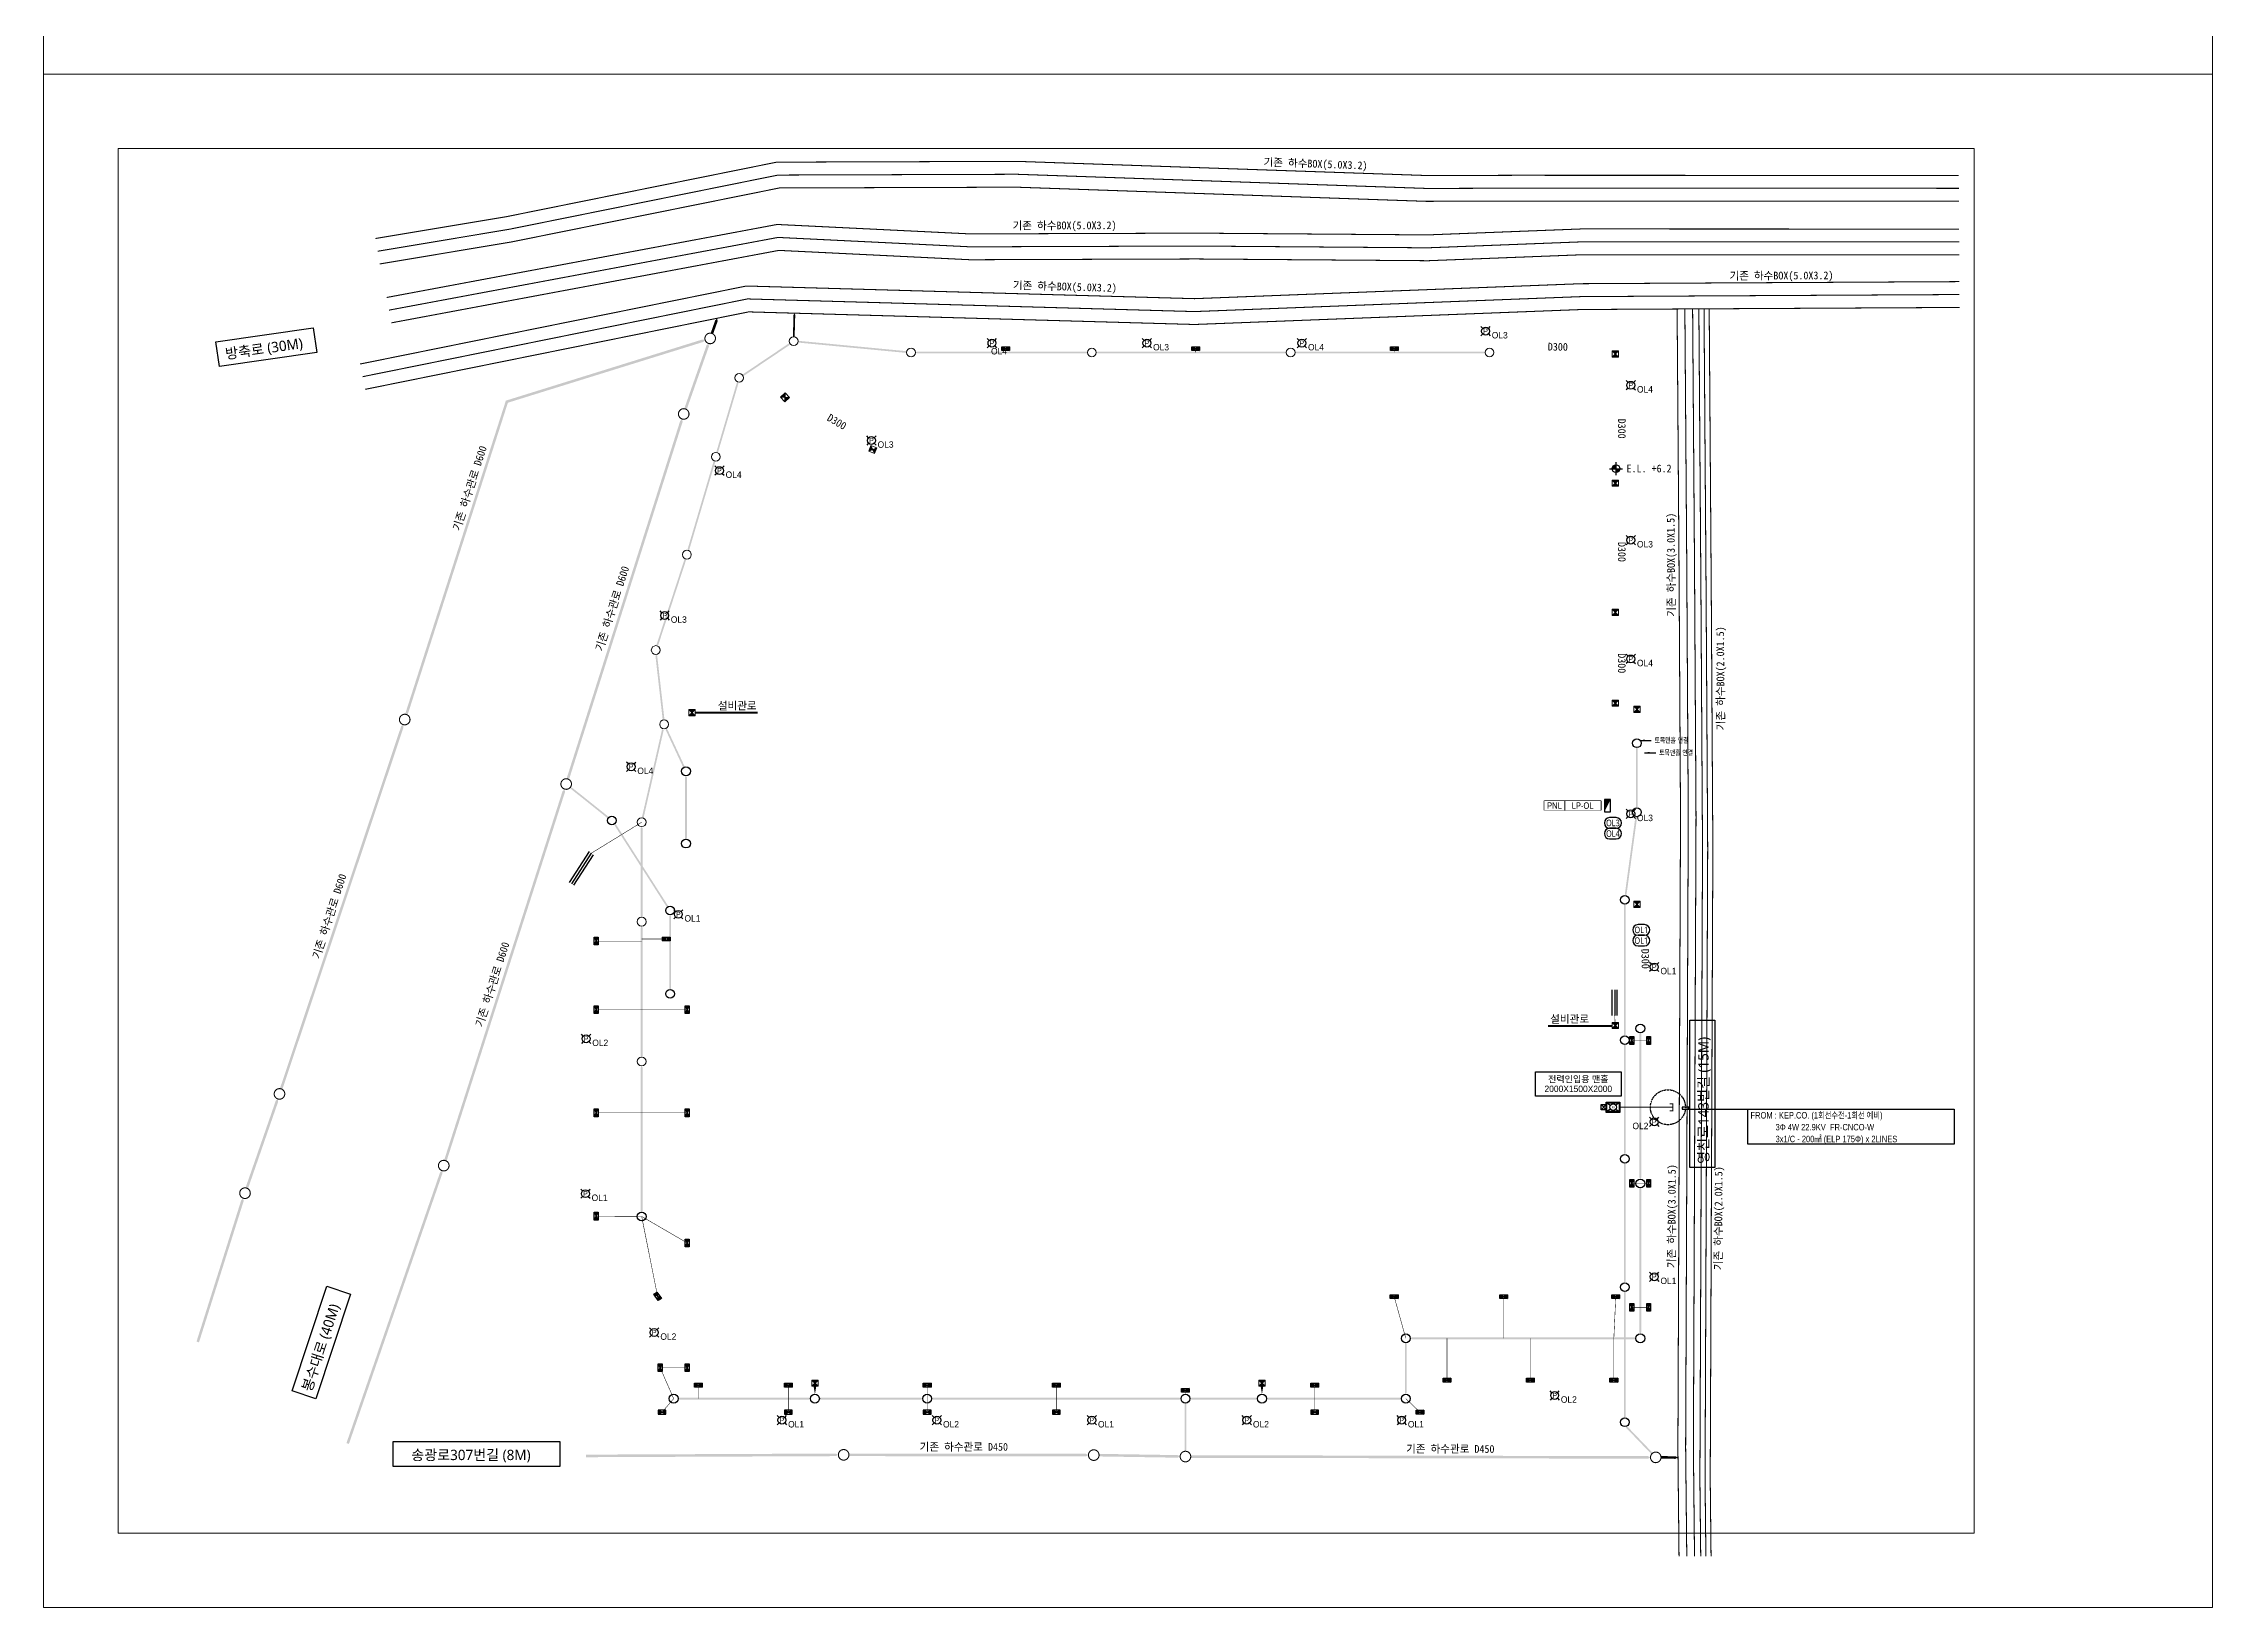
# Model space of a CAD drawing. Header units: millimetres. Extents: x 2358243 to 3371383, y 1764242 to 2358242.
# Drawn here: x 2580288 to 3000288, y 1764242 to 2067182 of the extents above; entities that cross this region are included whole.
import ezdxf
from ezdxf.enums import TextEntityAlignment as Align

# ---------------------------------------------------------------- set-up
doc = ezdxf.new("R2010")
doc.units = ezdxf.units.MM
doc.set_wipeout_variables(frame=1)
for name, pattern in [('CENTER2', [28.575, 19.05, -3.175, 3.175, -3.175]), ('DASHED', [0.75, 0.5, -0.25]), ('HID', [2, 1.1, -0.9]), ('HIDDENX2', [0.75, 0.5, -0.25]), ('PDS', [2.8, 1.4, -1.4]), ('PHANTOMX2', [5, 2.5, -0.5, 0.5, -0.5, 0.5, -0.5]), ('바닥', [9, 7, -2]), ('지중', [17, 13, -1, 0.5, -1, 0.5, -1])]:
    doc.linetypes.add(name, pattern=pattern)
for name, color, linetype in [('-DS2-오수-오수관-D300', 1, 'Continuous'), ('005우수-PVC이중벽관(200)', 3, 'Continuous'), ('005우수-PVC이중벽관(300)', 100, 'Continuous'), ('005우수-기존우수관로', 7, 'Continuous'), ('005우수-빗물받이(콘크리트)', 7, 'Continuous'), ('005우수-우수관로', 7, 'Continuous'), ('005우수-우수맨홀(D900)', 3, 'Continuous'), ('005우수-트랜치측구', 4, 'Continuous'), ('1', 1, 'Continuous'), ('4', 4, 'Continuous'), ('ROOM', 7, 'Continuous'), ('SYM', 3, 'Continuous'), ('SYM(일반)', 3, 'Continuous'), ('SYM1', 3, 'Continuous'), ('TEXT', 4, 'Continuous'), ('바닥', 4, '바닥'), ('이전건축', 1, 'Continuous'), ('지중', 4, '지중')]:
    doc.layers.add(name, color=color, linetype=linetype)
for name, color, linetype, lineweight in [('005우수-우수맨홀(D1200)', 3, 'Continuous', 0), ('005우수-우수맨홀(D1500)', 6, 'Continuous', 0), ('005우수-집수정450x450(H0.7)', 3, 'Continuous', 0), ('A-MKXS-TEXT1', 3, 'Continuous', 25), ('A-XXXX-SYMB', 7, 'Continuous', 25), ('A-XXXX-TXT2', 3, 'Continuous', 25)]:
    doc.layers.add(name, color=color, linetype=linetype, lineweight=lineweight)
doc.layers.add('006오수-생활오수맨홀(D900)', color=7, linetype='Continuous', true_color=0x000000)
doc.layers.add('A-XXXX-NPLT', color=144, linetype='Continuous', lineweight=15, plot=False)
doc.styles.add('1', font='')
doc.styles.add('HSG', font='')
doc.styles.add('sungil', font='')
doc.styles.add('나눔고딕', font='')
doc.styles.add('돋움', font='')
doc.styles.add('돋움체', font='')
doc.styles.add('맑은고딕', font='malgun.ttf')
doc.styles.get('1').set_extended_font_data('Dotum')
doc.styles.get('HSG').set_extended_font_data('DotumChe')
doc.styles.get('sungil').set_extended_font_data('Dotum')
doc.styles.get('나눔고딕').set_extended_font_data('Dotum')
doc.styles.get('돋움').set_extended_font_data('DotumChe')
doc.styles.get('돋움체').set_extended_font_data('DotumChe')
doc.linetypes.add('Flow', pattern='A,2,-0.01,[">",HSG,S=0.5,R=0,X=0,Y=-0.21],-1', length=3.01)
doc.dimstyles.new('A400', dxfattribs={"dimscale": 400, "dimtxt": 2.5, "dimasz": 2.5, "dimexe": 1.25, "dimexo": 0.625, "dimtad": 1, "dimtxsty": 'sungil', "dimcen": 2.5, "dimclrd": 256, "dimclre": 256, "dimclrt": 256, "dimadec": 0, "dimazin": 0, "dimtfac": 1, "dimtmove": 0, "dimatfit": 3, "dimfxl": 2, "dimlwd": -1, "dimlwe": -1, "dimarcsym": 0})

# ---------------------------------------------------------------- blocks, each defined once
blk = doc.blocks.new('A$C0A9C78A4')
at = {"layer": '005우수-빗물받이(콘크리트)'}
for points in [[(0.88, 1.75), (0, 1.75), (0.44, 0.88)], [(0.44, 0.88), (0, 0), (0.88, 0)]]:
    blk.add_hatch(color=1, dxfattribs=at).paths.add_polyline_path(points)
at = {"layer": '005우수-빗물받이(콘크리트)', "color": 1}
blk.add_lwpolyline([(0.88, 0), (0, 0), (0, 1.75), (0.88, 1.75)], close=True, dxfattribs=at)
for points in [[(0, 0), (0.88, 1.75)], [(0, 1.75), (0.88, 0)]]:
    blk.add_lwpolyline(points, dxfattribs=at)
blk = doc.blocks.new('집수정0.7')
at = {"layer": '005우수-집수정450x450(H0.7)', "linetype": 'Continuous'}
for points in [[(0, 1), (-1, 1), (-0.5, 0.5)], [(0, 0), (-0.5, 0.5), (-1, 0)]]:
    blk.add_hatch(color=1, dxfattribs=at).paths.add_polyline_path(points)
at = {"layer": '005우수-집수정450x450(H0.7)', "color": 1, "linetype": 'Continuous'}
for points in [[(-1, 1), (0, 0)], [(0, 1), (-1, 0)]]:
    blk.add_lwpolyline(points, dxfattribs=at)
blk.add_lwpolyline([(-1, 0), (0, 0), (0, 1), (-1, 1)], close=True, dxfattribs=at)
blk = doc.blocks.new('우수')
at = {"color": 7, "linetype": 'HIDDENX2', "ltscale": 2000, "const_width": 0.4, "flags": 128}
for points in [[(108.95, 173.83), (121.07, 173.83)], [(274.08, 113.16), (286.5, 113.16)]]:
    blk.add_lwpolyline(points, dxfattribs=at)
at = {"layer": '005우수-PVC이중벽관(200)', "color": 6, "linetype": 'HID', "ltscale": 6, "const_width": 0.0938, "flags": 128}
for points in [[(169.1, 244.33), (169.1, 243.59)], [(205.85, 244.33), (205.85, 243.59)], [(244.35, 244.33), (244.35, 243.59)]]:
    blk.add_lwpolyline(points, dxfattribs=at)
at = {"layer": '005우수-PVC이중벽관(200)', "color": 6, "linetype": 'HID', "ltscale": 500, "const_width": 0.0938, "flags": 128}
for points in [[(98.6, 152.61), (88.88, 146.63)], [(98.6, 129.58), (89.75, 129.58)], [(98.6, 130.01), (103.35, 130.01)], [(98.6, 116.33), (89.78, 116.33)], [(107.43, 116.33), (98.6, 116.33)], [(291.95, 110.34), (290.33, 110.34)], [(293.58, 110.34), (291.95, 110.34)], [(98.6, 96.33), (89.78, 96.33)], [(107.43, 96.33), (98.6, 96.33)], [(291.95, 82.66), (290.33, 82.66)], [(293.58, 82.66), (291.95, 82.66)], [(98.6, 76.27), (89.78, 76.33)], [(107.43, 71.13), (98.6, 76.27)], [(98.6, 76.27), (101.68, 60.8)], [(246.55, 52.66), (244.3, 60.73)], [(265.48, 60.73), (265.48, 52.66)], [(287.2, 60.73), (286.83, 52.66)], [(291.95, 58.66), (290.33, 58.66)], [(293.58, 58.66), (291.95, 58.66)], [(254.53, 52.66), (254.53, 44.58)], [(270.68, 52.66), (270.68, 44.58)], [(286.83, 52.66), (286.83, 44.58)], [(102.18, 46.96), (104.8, 40.98)], [(107.43, 46.96), (102.18, 46.96)], [(109.55, 43.61), (109.55, 40.98)], [(127.01, 43.61), (127.01, 38.36)], [(153.88, 43.61), (153.88, 40.98)], [(178.88, 43.61), (178.88, 38.36)], [(203.88, 42.61), (203.88, 41.83)], [(228.88, 43.61), (228.88, 38.36)], [(104.8, 40.98), (102.55, 38.36)], [(153.88, 40.98), (153.88, 38.36)], [(246.55, 40.98), (249.3, 38.36)]]:
    blk.add_lwpolyline(points, dxfattribs=at)
at = {"layer": '005우수-PVC이중벽관(200)', "color": 6, "linetype": 'HID', "ltscale": 200, "const_width": 0.0938, "flags": 128}
blk.add_lwpolyline([(287.1, 113.25), (287, 115.17)], dxfattribs=at)
at = {"layer": '005우수-PVC이중벽관(300)', "linetype": 'PHANTOMX2', "ltscale": 1000}
for points in [[(263.6, 243.58, 0, 0.8, 0), (266, 243.55, 0, 0, 0), (286.5, 243.28, 0, 0, 0)], [(287.1, 242.68, 0, 0.8, 0), (287.1, 240.28, 0, 0, 0), (287.1, 218.88, 0, 0, 0)], [(118.27, 238.36, 0, 0.8, 0), (120.5, 237.49, 0, 0, 0), (125.95, 235.36, 0, 0, 0)], [(126.74, 234.46, 0, 0.8, 0), (128.81, 233.24, 0, 0, 0), (142.77, 225.02, 0, 0, 0)], [(287.1, 217.68, 0, 0.8, 0), (287.1, 215.28, 0, 0, 0), (287.1, 193.88, 0, 0, 0)], [(287.1, 192.68, 0, 0.8, 0), (287.1, 190.28, 0, 0, 0), (287.1, 176.28, 0, 0, 0)], [(103.71, 171.93, 0, 0.8, 0), (105.88, 172.95, 0, 0, 0), (107.75, 173.83, 0, 0, 0)], [(287.7, 175.68, 0, 0.8, 0), (289.93, 174.79, 0, 0, 0), (290.71, 174.48, 0, 0, 0)], [(291.93, 113.51, 0, 0.8, 0), (291.87, 115.91, 0, 0, 0), (291.31, 136.13, 0, 0, 0)]]:
    blk.add_lwpolyline(points, format="xyseb", dxfattribs=at)
at = {"layer": '005우수-PVC이중벽관(300)', "linetype": 'PHANTOMX2'}
for points in [[(291.11, 112.78, 0, 0.8, 0), (288.74, 113.11, 0, 0, 0), (287.7, 113.25, 0, 0, 0)], [(132.15, 41.83, 0, 0.517, 0), (132.15, 43.38, 0, 0.517, 0)], [(218.7, 41.83, 0, 0.517, 0), (218.7, 43.38, 0, 0.517, 0)]]:
    blk.add_lwpolyline(points, format="xyseb", dxfattribs=at)
at = {"layer": '005우수-기존우수관로', "color": 253, "linetype": 'CENTER2', "ltscale": 200, "const_width": 0.2, "flags": 128}
for points in [[(353.62, 277.88), (267.66, 277.9), (250.57, 277.86), (171.28, 280.6), (124.76, 280.45), (72.52, 269.91), (47.06, 265.66)], [(353.64, 272.88), (267.67, 272.9), (250.49, 272.86), (171.2, 275.6), (125.27, 275.45), (73.42, 265), (47.88, 260.73)], [(353.67, 267.49), (280.47, 267.51), (250.8, 266.36), (206, 266.7), (162.28, 266.55), (124.83, 268.38), (49.23, 254.24)], [(353.7, 262.49), (280.57, 262.51), (250.88, 261.36), (205.98, 261.7), (162.17, 261.55), (125.17, 263.36), (50.15, 249.33)], [(44.08, 241.35), (118.87, 256.46), (205.64, 254.01), (280.52, 256.91), (353.73, 257.31)], [(45.07, 236.45), (119.3, 251.45), (205.66, 249.01), (280.63, 251.91), (353.76, 252.31)], [(299.45, 10.45), (299.23, 31.48), (299.48, 91.74), (299.74, 153.57), (299.44, 203.51), (299.08, 252.02)], [(302.45, 10.45), (302.23, 31.49), (302.48, 91.73), (302.74, 153.58), (302.44, 203.53), (302.08, 252.03)], [(303.65, 10.45), (303.49, 25.38), (303.74, 85.63), (304, 147.47), (303.69, 197.42), (303.29, 252.04)], [(305.65, 10.45), (305.49, 25.39), (305.74, 85.63), (306, 147.48), (305.69, 197.43), (305.29, 252.05)]]:
    blk.add_lwpolyline(points, dxfattribs=at)
at = {"layer": '005우수-기존우수관로', "color": 253, "linetype": 'HIDDENX2', "ltscale": 5000, "const_width": 0.2, "flags": 128}
for points in [[(353.64, 275.38), (267.67, 275.4), (250.53, 275.36), (171.24, 278.1), (125.02, 277.95), (72.97, 267.45), (47.47, 263.19)], [(353.7, 264.99), (280.52, 265.01), (250.84, 263.86), (205.99, 264.2), (162.23, 264.05), (125, 265.87), (49.69, 251.79)], [(44.57, 238.9), (119.09, 253.96), (205.65, 251.51), (280.57, 254.41), (353.74, 254.81)], [(300.95, 10.45), (300.73, 31.48), (300.98, 91.73), (301.24, 153.57), (300.94, 203.52), (300.58, 252.02)], [(304.65, 10.45), (304.49, 25.38), (304.74, 85.63), (305, 147.48), (304.69, 197.42), (304.29, 252.04)]]:
    blk.add_lwpolyline(points, dxfattribs=at)
at = {"layer": '005우수-기존우수관로', "color": 253, "linetype": 'HID', "ltscale": 1000}
for points in [[(113.23, 250.22, 0, 2.5, 0), (112.41, 247.86, 0.5, 0.5, 0), (112.2, 247.27, 0.5, 0.5, 0)], [(53.04, 173.48, 0.5, 0.5, 0), (72.5, 234.06, 0.5, 0.5, 0), (108.5, 245.26, 2.5, 0, 0), (110.88, 246, 0, 0, 0)], [(111.55, 245.33, 0, 2.5, 0), (110.72, 242.97, 0.5, 0.5, 0), (107.09, 232.65, 0.5, 0.5, 0)], [(106.44, 230.7, 0, 2.5, 0), (105.68, 228.32, 0.5, 0.5, 0), (84.3, 160.98, 0.5, 0.5, 0)], [(52.4, 171.53, 0, 2.5, 0), (51.61, 169.16, 0.5, 0.5, 0), (28.8, 100.97, 0.5, 0.5, 0)], [(83.67, 159.03, 0, 2.5, 0), (82.91, 156.65, 0.5, 0.5, 0), (60.59, 87.08, 0.5, 0.5, 0)], [(28.14, 99.04, 0, 2.5, 0), (27.32, 96.67, 0.5, 0.5, 0), (22.14, 81.74, 0.5, 0.5, 0)], [(59.94, 85.14, 0, 2.5, 0), (59.13, 82.78, 0.5, 0.5, 0), (41.68, 32.3, 0.5, 0.5, 0)], [(21.45, 79.81, 0, 2.5, 0), (20.7, 77.43, 0.5, 0.5, 0), (12.65, 51.96, 0.5, 0.5, 0)], [(185.11, 30.05, 0, 2.5, 0), (182.61, 30.06, 0.5, 0.5, 0), (138.73, 30.1, 0.5, 0.5, 0)], [(293.92, 29.61, 0, 2.5, 0), (291.42, 29.61, 0.5, 0.5, 0), (204.91, 29.77, 0.5, 0.5, 0)], [(299.25, 29.6, 0, 2.5, 0), (296.75, 29.6, 0.5, 0.5, 0), (295.97, 29.61, 0.5, 0.5, 0)]]:
    blk.add_lwpolyline(points, format="xyseb", dxfattribs=at)
at = {"layer": '005우수-기존우수관로', "color": 253, "const_width": 0.205}
blk.add_lwpolyline([(111.01, 245.75, 1), (112.72, 246.87, 1), (111.01, 245.75)], format="xyb", dxfattribs=at)
at = {"layer": '005우수-기존우수관로', "color": 253, "ltscale": 5, "const_width": 0.205}
for points in [[(105.89, 231.12, 1), (107.6, 232.24, 1), (105.89, 231.12)], [(51.87, 171.94, 1), (53.58, 173.06, 1), (51.87, 171.94)], [(83.13, 159.45, 1), (84.84, 160.57, 1), (83.13, 159.45)], [(27.62, 99.44, 1), (29.33, 100.56, 1), (27.62, 99.44)], [(59.42, 85.55, 1), (61.14, 86.67, 1), (59.42, 85.55)], [(20.94, 80.22, 1), (22.66, 81.34, 1), (20.94, 80.22)], [(136.85, 29.54, 1), (138.56, 30.66, 1), (136.85, 29.54)], [(185.27, 29.49, 1), (186.99, 30.61, 1), (185.27, 29.49)], [(203.03, 29.21, 1), (204.74, 30.33, 1), (203.03, 29.21)], [(294.09, 29.05, 1), (295.8, 30.17, 1), (294.09, 29.05)]]:
    blk.add_lwpolyline(points, format="xyb", dxfattribs=at)
at = {"layer": '005우수-기존우수관로', "color": 253, "linetype": 'HID', "ltscale": 1000, "flags": 128}
blk.add_lwpolyline([(136.68, 30.1, 0, 2.5, 0), (134.18, 30.09, 0.5, 0.5, 0), (87.83, 29.89, 0, 0, 0)], format="xyseb", dxfattribs=at)
at = {"layer": '005우수-기존우수관로', "color": 253, "linetype": 'HID', "ltscale": 30}
for points in [[(202.86, 29.79, 0, 2.5, 0), (200.36, 29.83, 0.5, 0.5, 0), (187.15, 30.04, 0.5, 0.5, 0)], [(202.86, 29.77, 0.5, 0.5, 0), (202.81, 29.77, 0.5, 0.5, 0)]]:
    blk.add_lwpolyline(points, format="xyseb", dxfattribs=at)
at = {"layer": '005우수-우수관로', "color": 5}
for points in [[(128.05, 246.61, 0.34, 0.34, 0), (128.13, 249.5, 1.96, 0, 0), (128.18, 251.2, 0, 0, 0)], [(118.18, 239.14, 0.34, 0.34, 0), (125.91, 244.34, 1.96, 0, 0), (127.32, 245.29, 0, 0, 0)], [(149.91, 243.67, 0.34, 0.34, 0), (130.56, 245.52, 1.96, 0, 0), (128.87, 245.68, 0, 0, 0)], [(184.9, 243.59, 0.34, 0.34, 0), (153.3, 243.59, 1.96, 0, 0), (151.6, 243.59, 0, 0, 0)], [(223.4, 243.59, 0.34, 0.34, 0), (188.3, 243.59, 1.96, 0, 0), (186.6, 243.59, 0, 0, 0)], [(261.9, 243.59, 0.34, 0.34, 0), (226.8, 243.59, 1.96, 0, 0), (225.1, 243.59, 0, 0, 0)], [(113.2, 224.22, 0.34, 0.34, 0), (116.75, 236.22, 1.96, 0, 0), (117.24, 237.85, 0, 0, 0)], [(107.6, 205.26, 0.34, 0.34, 0), (112.24, 220.95, 1.96, 0, 0), (112.72, 222.59, 0, 0, 0)], [(101.58, 186.77, 0.34, 0.34, 0), (106.57, 202.02, 1.96, 0, 0), (107.1, 203.63, 0, 0, 0)], [(102.85, 172.41, 0.34, 0.34, 0), (101.6, 183.43, 1.96, 0, 0), (101.41, 185.12, 0, 0, 0)], [(98.79, 153.44, 0.34, 0.34, 0), (102.37, 169.08, 1.96, 0, 0), (102.75, 170.74, 0, 0, 0)], [(106.82, 163.25, 0.34, 0.34, 0), (104.02, 169.25, 1.96, 0, 0), (103.3, 170.8, 0, 0, 0)], [(107.18, 149.33, 0.34, 0.34, 0), (107.18, 159.93, 1.96, 0, 0), (107.18, 161.63, 0, 0, 0)], [(98.6, 134.2, 0.34, 0.34, 0), (98.6, 150.06, 1.96, 0, 0), (98.6, 151.76, 0, 0, 0)], [(98.6, 107.12, 0.34, 0.34, 0), (98.6, 130.8, 1.96, 0, 0), (98.6, 132.5, 0, 0, 0)], [(291.95, 111.81, 0.34, 0.34, 0), (291.95, 85.21, 1.96, 0, 0), (291.95, 83.51, 0, 0, 0)], [(98.6, 77.12, 0.34, 0.34, 0), (98.6, 103.72, 1.96, 0, 0), (98.6, 105.42, 0, 0, 0)], [(291.95, 81.81, 0.34, 0.34, 0), (291.95, 55.21, 1.96, 0, 0), (291.95, 53.51, 0, 0, 0)], [(246.55, 51.81, 0.34, 0.34, 0), (246.55, 43.53, 1.96, 0, 0), (246.55, 41.83, 0, 0, 0)], [(291.03, 52.66, 0.34, 0.34, 0), (249.1, 52.66, 1.96, 0, 0), (247.4, 52.66, 0, 0, 0)], [(105.65, 40.98, 0.34, 0.34, 0), (129.6, 40.98, 1.96, 0, 0), (131.3, 40.98, 0, 0, 0)], [(133, 40.98, 0.34, 0.34, 0), (151.33, 40.98, 1.96, 0, 0), (153.03, 40.98, 0, 0, 0)], [(154.73, 40.98, 0.34, 0.34, 0), (201.33, 40.98, 1.96, 0, 0), (203.03, 40.98, 0, 0, 0)], [(203.88, 40.13, 0.34, 0.34, 0), (203.88, 32.5, 1.96, 0, 0), (203.88, 30.8, 0, 0, 0)], [(217.85, 40.98, 0.34, 0.34, 0), (206.43, 40.98, 1.96, 0, 0), (204.73, 40.98, 0, 0, 0)], [(245.7, 40.98, 0.34, 0.34, 0), (221.25, 40.98, 1.96, 0, 0), (219.55, 40.98, 0, 0, 0)]]:
    blk.add_lwpolyline(points, format="xyseb", dxfattribs=at)
at = {"layer": '005우수-우수맨홀(D1200)', "color": 6, "linetype": 'Continuous', "ltscale": 5}
for centre in [(150.75, 243.59), (185.75, 243.59), (224.25, 243.59), (262.75, 243.59), (98.6, 152.61), (98.6, 133.35), (98.6, 106.27)]:
    blk.add_circle(centre, 0.85, dxfattribs=at)
at = {"layer": '005우수-우수맨홀(D1500)', "color": 6, "linetype": 'Continuous', "ltscale": 5}
for centre in [(128.03, 245.77), (117.48, 238.67), (112.96, 223.4), (107.36, 204.44), (101.32, 185.96), (102.94, 171.57)]:
    blk.add_circle(centre, 0.85, dxfattribs=at)
at = {"layer": '005우수-우수맨홀(D900)', "color": 6, "linetype": 'Continuous'}
for centre in [(107.18, 162.48), (107.18, 148.48), (291.95, 112.66), (291.95, 82.66), (98.6, 76.27), (246.55, 52.66), (291.95, 52.66), (104.8, 40.98), (132.15, 40.98), (153.88, 40.98), (203.88, 40.98), (203.88, 40.98), (218.7, 40.98), (246.55, 40.98)]:
    blk.add_circle(centre, 0.85, dxfattribs=at)
at = {"layer": '005우수-트랜치측구', "color": 2, "ltscale": 200}
for points in [[(84.65, 140.95), (88.49, 146.94)], [(85.49, 140.41), (89.28, 146.33)]]:
    blk.add_lwpolyline(points, dxfattribs=at)
at = {"layer": '005우수-트랜치측구', "color": 2, "linetype": 'Flow', "ltscale": 200}
blk.add_lwpolyline([(85.07, 140.68), (88.88, 146.63)], dxfattribs=at)
at = {"layer": '005우수-트랜치측구', "color": 2, "ltscale": 500}
for points in [[(286.5, 115.17), (286.5, 120.13)], [(287.5, 115.17), (287.5, 120.13)]]:
    blk.add_lwpolyline(points, dxfattribs=at)
at = {"layer": '005우수-트랜치측구', "color": 2, "linetype": 'Flow', "ltscale": 500}
blk.add_lwpolyline([(287, 120.13), (287, 115.17)], dxfattribs=at)
at = {"layer": '005우수-빗물받이(콘크리트)', "color": 7, "linetype": 'Continuous'}
for p, xscale, yscale, zscale, rotation in [((168.35, 244.71), 0.8564548654602752, 0.8564548654602752, 0.8564548654602752, 270), ((205.1, 244.71), 0.8564548654602752, 0.8564548654602752, 0.8564548654602752, 270), ((243.6, 244.71), 0.8564548654602752, 0.8564548654602752, 0.8564548654602752, 270), ((104.1, 129.63), 0.8564548654602756, 0.8564548654602756, 0.8564548654602756, 90), ((101.56, 61.63), 0.8564548654602752, 0.8564548654602752, 0.8564548654602752, 215.1119894621196), ((243.55, 61.11), 0.8564548654602752, 0.8564548654602752, 0.8564548654602752, 270), ((264.73, 61.11), 0.8564548654602752, 0.8564548654602752, 0.8564548654602752, 270), ((286.45, 61.11), 0.8564548654602752, 0.8564548654602752, 0.8564548654602752, 270), ((102.55, 47.71), 0.8564548654602752, 0.8564548654602752, 0.8564548654602752, 180.0000000006794), ((107.8, 47.71), 0.8564548654602752, 0.8564548654602752, 0.8564548654602752, 180.0000000006794), ((108.8, 43.98), 0.8564548654602752, 0.8564548654602752, 0.8564548654602752, 270), ((126.26, 43.98), 0.8564548654602752, 0.8564548654602752, 0.8564548654602752, 270), ((153.13, 43.98), 0.8564548654602752, 0.8564548654602752, 0.8564548654602752, 270), ((178.13, 43.98), 0.8564548654602752, 0.8564548654602752, 0.8564548654602752, 270), ((203.13, 42.98), 0.8564548654602752, 0.8564548654602752, 0.8564548654602752, 270), ((228.13, 43.98), 0.8564548654602752, 0.8564548654602752, 0.8564548654602752, 270), ((253.78, 44.96), 0.8564548654602752, 0.8564548654602752, 0.8564548654602752, 270), ((269.93, 44.96), 0.8564548654602752, 0.8564548654602752, 0.8564548654602752, 270), ((286.08, 44.96), 0.8564548654602752, 0.8564548654602752, 0.8564548654602752, 270), ((101.8, 37.98), -0.8564548654602752, 0.8564548654602752, 0.8564548654602752, 270), ((126.26, 37.98), -0.8564548654602752, 0.8564548654602752, 0.8564548654602752, 270), ((153.13, 37.98), -0.8564548654602752, 0.8564548654602752, 0.8564548654602752, 270), ((178.13, 37.98), -0.8564548654602752, 0.8564548654602752, 0.8564548654602752, 270), ((228.13, 37.98), -0.8564548654602752, 0.8564548654602752, 0.8564548654602752, 270), ((248.55, 38.73), 0.8564548654602752, 0.8564548654602752, 0.8564548654602752, 270)]:
    blk.add_blockref('A$C0A9C78A4', p, dxfattribs=dict(at, xscale=xscale, yscale=yscale, zscale=zscale, rotation=rotation))
at = {"layer": '005우수-빗물받이(콘크리트)', "color": 7, "linetype": 'Continuous', "xscale": 0.8564548654602752, "yscale": 0.8564548654602752, "zscale": 0.8564548654602752}
for p in [(89.4, 128.88), (89.4, 115.58), (107.05, 115.58), (107.05, 115.58), (289.95, 109.59), (293.2, 109.59), (89.4, 95.58), (107.05, 95.58), (107.05, 95.58), (289.95, 81.91), (293.2, 81.91), (89.4, 75.58), (107.05, 70.38), (289.95, 57.91), (293.2, 57.91)]:
    blk.add_blockref('A$C0A9C78A4', p, dxfattribs=at)
at = {"layer": '005우수-집수정450x450(H0.7)', "color": 7, "linetype": 'Continuous', "xscale": 1.199590024396709, "yscale": 1.199590024396709, "zscale": 1.199590024396709}
for p in [(287.7, 242.68), (287.7, 217.68), (287.7, 192.68), (108.95, 173.23), (287.7, 175.08), (291.91, 173.88), (291.91, 136.13), (287.7, 112.65), (132.75, 43.38), (219.3, 43.38)]:
    blk.add_blockref('집수정0.7', p, dxfattribs=at)
at = {"layer": '005우수-집수정450x450(H0.7)', "color": 7, "linetype": 'Continuous'}
for p, xscale, yscale, zscale, rotation in [((127.19, 234.85), 1.19959002439671, 1.19959002439671, 1.19959002439671, 41.15570939000109), ((144.11, 225.13), 1.199590024396709, 1.199590024396709, 1.199590024396709, 68.15881028207517)]:
    blk.add_blockref('집수정0.7', p, dxfattribs=dict(at, xscale=xscale, yscale=yscale, zscale=zscale, rotation=rotation))
at = {"color": 7, "linetype": 'HIDDENX2', "ltscale": 4, "style": '돋움'}
for p in [(117.1, 174.43), (278.26, 113.76)]:
    blk.add_text('설비관로', height=1.5, dxfattribs=at).set_placement(p, align=Align.CENTER)
at = {"layer": '005우수-PVC이중벽관(300)', "linetype": 'PHANTOMX2', "style": '돋움'}
for rotation, p in [(359.2632, (275.98, 243.95)), (329.5137, (136.02, 229.52)), (270, (287.64, 228.84)), (270, (287.64, 204.96)), (270, (287.64, 183.4)), (271.5653, (292.2, 126.14))]:
    blk.add_text('D300', height=1.5, rotation=rotation, dxfattribs=at).set_placement(p, align=Align.CENTER)
at = {"layer": '005우수-기존우수관로', "color": 7, "linetype": 'HID', "ltscale": 25, "style": '돋움'}
for s, rotation, p in [('기존 하수BOX(5.0X3.2)', 358.0183, (229.07, 280.05)), ('기존 하수BOX(5.0X3.2)', 0.195, (180.48, 268.11)), ('기존 하수BOX(5.0X3.2)', 358.382, (180.54, 256.27)), ('기존 하수BOX(5.0X3.2)', 0.3118, (319.28, 258.4)), ('기존 하수관로 D600', 72.1923, (65.28, 217.31)), ('기존 하수BOX(3.0X1.5)', 90.4264, (297.98, 202.46)), ('기존 하수관로 D600', 72.3833, (92.86, 194)), ('기존 하수BOX(2.0X1.5)', 90.3508, (307.55, 180.48)), ('기존 하수관로 D600', 72.1923, (38.11, 134.41)), ('기존 하수관로 D600', 72.2143, (69.66, 121.21)), ('기존 하수BOX(3.0X1.5)', 89.763, (298.11, 76.31)), ('기존 하수BOX(2.0X1.5)', 89.763, (307.15, 75.92)), ('기존 하수관로 D450', 359.8974, (255.16, 31.29))]:
    blk.add_text(s, height=1.5, rotation=rotation, dxfattribs=at).set_placement(p, align=Align.MIDDLE)
blk.add_text('기존 하수관로 D450', height=1.5, dxfattribs=at).set_placement((160.97, 31.69), align=Align.MIDDLE)
blk = doc.blocks.new('A$C20BA418C')
at = {"layer": 'SYM1'}
for p, q in [((400, 5600), (2411, 4148)), ((2411, 1852), (400, 400)), ((7600, 5600), (5589, 4148)), ((5589, 1852), (7600, 400))]:
    blk.add_line(p, q, dxfattribs=at)
for points in [[(0, 0), (0, 6000), (8000, 6000), (8000, 0)], [(400, 400), (400, 5600), (7600, 5600), (7600, 400)]]:
    blk.add_lwpolyline(points, close=True, dxfattribs=at)
blk.add_circle((4000, 3000), 1960, dxfattribs=at)
at = {"layer": 'SYM1', "style": '1', "width": 1.2}
blk.add_text('M', height=1200, rotation=360, dxfattribs=at).set_placement((3240, 2378))
blk = doc.blocks.new('BOX')
at = {"layer": 'SYM'}
for points in [[(-125, 0), (125, 250)], [(-125, 250), (125, 0)]]:
    blk.add_lwpolyline(points, dxfattribs=at)
blk.add_lwpolyline([(-125, 250), (125, 250), (125, 0), (-125, 0)], close=True, dxfattribs=at)
blk = doc.blocks.new('A$C3FE37D23')
at = {"layer": 'SYM(일반)'}
for p, q in [((-134, 134), (-224, 224)), ((134, 134), (224, 224)), ((-134, -134), (-224, -224)), ((134, -134), (224, -224))]:
    blk.add_line(p, q, dxfattribs=at)
blk.add_circle((0, 0), 190, dxfattribs=at)
at = {"layer": 'SYM(일반)', "color": 1, "style": '나눔고딕'}
blk.add_text('P', height=250, dxfattribs=at).set_placement((0, 0), align=Align.MIDDLE_CENTER)
blk = doc.blocks.new('PNL1')
at = {"layer": 'SYM'}
for p, q in [((-300, 300), (300, 300)), ((-300, 0), (-300, 300)), ((300, 0), (-300, 0)), ((300, 300), (300, 0))]:
    blk.add_line(p, q, dxfattribs=at)
blk.add_solid([(300, 300), (300, 0), (-300, 0)], dxfattribs=at)
blk = doc.blocks.new('-전기-옥외등')
at = {"layer": '1'}
for points in [[(294500, 156223), (301539, 156223), (301539, 154425), (294500, 154425)], [(330000, 96510), (369972, 96510), (369972, 89750), (330000, 89750)]]:
    blk.add_lwpolyline(points, close=True, dxfattribs=at)
at = {"layer": '1', "color": 3}
for points in [[(304521, 152995), (303258, 152995, 1), (303258, 150935), (304521, 150935, 1), (304521, 152995, 1)], [(304521, 150935), (303258, 150935, 1), (303258, 148875), (304521, 148875, 1), (304521, 150935, 1)], [(310015, 132279), (308752, 132279, 1), (308752, 130219), (310015, 130219, 1), (310015, 132279, 1)], [(310015, 130219), (308752, 130219, 1), (308752, 128158), (310015, 128158, 1), (310015, 130219, 1)]]:
    blk.add_lwpolyline(points, format="xyb", dxfattribs=at)
at = {"layer": '1'}
blk.add_lwpolyline([(318561, 96510), (318561, 96910), (317296, 96910), (317296, 96510), (330000, 96510), (330000, 96510)], dxfattribs=at)
at = {"layer": '1', "linetype": 'PDS'}
blk.add_circle((314542, 96910), 3387, dxfattribs=at)
at = {"layer": '4', "color": 1}
blk.add_lwpolyline([(288902, 103776), (305470, 103776), (305470, 99041), (288902, 99041)], close=True, dxfattribs=at)
at = {"layer": '지중', "const_width": 200}
for points in [[(305260, 96918), (315475, 96918)], [(314845, 97596), (315475, 97596), (315475, 96239), (314845, 96239)]]:
    blk.add_lwpolyline(points, dxfattribs=at)
at = {"xscale": 0.3333333333333326, "yscale": 0.3333333333333326, "zscale": 0.3333333333333326}
blk.add_blockref('A$C20BA418C', (302593, 95918), dxfattribs=at)
at = {"layer": 'SYM(일반)', "xscale": 4, "yscale": 4, "zscale": 4}
for p in [(279236, 247209), (183658, 244888), (213658, 244888), (243658, 244888), (307345, 236726), (160324, 226033), (130897, 220199), (307345, 206726), (120288, 192138), (307345, 183726), (113800, 162848), (307345, 153726), (122936, 134272), (311891, 124073), (105078, 110166), (311891, 94073), (104950, 80167), (311891, 64073), (118261, 53281), (292610, 41090), (142994, 36303), (172994, 36303), (202994, 36303), (232994, 36303), (262994, 36303)]:
    blk.add_blockref('A$C3FE37D23', p, dxfattribs=at)
at = {"layer": '바닥', "xscale": 4, "yscale": 4, "zscale": 4}
blk.add_blockref('BOX', (302093, 96418), dxfattribs=at)
at = {"layer": 'TEXT', "style": '나눔고딕'}
for s, p in [('OL4', (185024, 243319)), ('OL3', (216400, 244101)), ('OL4', (246400, 244101)), ('OL3', (281978, 246421)), ('OL4', (310087, 235939)), ('OL3', (163066, 225246)), ('OL4', (133639, 219412)), ('OL3', (310087, 205939)), ('OL3', (123030, 191350)), ('OL4', (310087, 182939)), ('OL4', (116542, 162060)), ('OL3', (310087, 152939)), ('OL1', (125678, 133485)), ('OL1', (314634, 123285)), ('OL2', (107820, 109379)), ('OL2', (309218, 93285)), ('OL1', (107693, 79379)), ('OL1', (314634, 63285)), ('OL2', (121003, 52493)), ('OL2', (295352, 40303)), ('OL1', (145736, 35515)), ('OL2', (175736, 35515)), ('OL1', (205736, 35515)), ('OL2', (235736, 35515)), ('OL1', (265736, 35515))]:
    blk.add_text(s, height=1250, rotation=360, dxfattribs=at).set_placement(p, align=Align.MIDDLE_CENTER)
at = {"layer": 'TEXT', "style": '맑은고딕', "width": 0.7}
for s, p in [('OL3', (303890, 151965)), ('OL4', (303890, 149905)), ('OL1', (309384, 131249)), ('OL1', (309384, 129188))]:
    blk.add_text(s, height=1250, dxfattribs=at).set_placement(p, align=Align.MIDDLE)
at = {"layer": 'TEXT', "style": '나눔고딕'}
for s, p in [('2000X1500X2000', (297186, 100472)), ('전력인입용 맨홀', (297186, 102345))]:
    blk.add_text(s, height=1250, dxfattribs=at).set_placement(p, align=Align.MIDDLE_CENTER)
at = {"layer": 'TEXT', "style": '나눔고딕', "width": 0.8}
for s, p in [('FROM : KEP.CO. (1회선수전-1회선 예비)', (330533, 95349, 0)), ('            3Φ 4W 22.9KV  FR-CNCO-W ', (330533, 93052, 0)), ('            3x1/C - 200㎟ (ELP 175Φ) x 2LINES ', (330533, 90755, 0))]:
    blk.add_text(s, height=1250, dxfattribs=at).set_placement(p, align=Align.MIDDLE_LEFT)
blk.add_wipeout([(294500, 156223), (301539, 156223), (301539, 154425), (294500, 154425)]).dxf.layer = '1'
at = {"layer": '1'}
blk.add_lwpolyline([(290640, 156223), (294500, 156223), (294500, 154425), (290640, 154425)], close=True, dxfattribs=at)
at = {"layer": '이전건축', "xscale": -4, "yscale": 4, "zscale": 4, "rotation": 270}
blk.add_blockref('PNL1', (302243, 155306), dxfattribs=at)
at = {"layer": 'TEXT', "style": '나눔고딕', "width": 0.8}
blk.add_text('LP-OL', height=1250, dxfattribs=at).set_placement((298020, 155324), align=Align.MIDDLE)
blk.add_wipeout([(290640, 156223), (294500, 156223), (294500, 154425), (290640, 154425)]).dxf.layer = '1'
at = {"layer": 'TEXT', "style": '나눔고딕', "width": 0.9}
blk.add_text('PNL', height=1250, dxfattribs=at).set_placement((292570, 155324), align=Align.MIDDLE)
blk = doc.blocks.new('A$C485818BB')
at = {"layer": '-DS2-오수-오수관-D300', "color": 30, "linetype": 'DASHED', "ltscale": 3000}
for points in [[(206507, 136855, 340, 340, 0), (206507, 126525, 1963, 0, 0), (206507, 125188, 0, 0, 0)], [(7387, 123273, 333, 333, 0), (1303, 128128, 1925, 0, 0), (0, 129167, 0, 0, 0)], [(18852, 106023, 333, 333, 0), (9466, 120705, 1925, 0, 0), (8568, 122110, 0, 0, 0)], [(206392, 123496, 340, 340, 0), (204537, 109915, 1963, 0, 0), (204307, 108231, 0, 0, 0)], [(19305, 90012, 333, 333, 0), (19305, 102824, 1925, 0, 0), (19305, 104490, 0, 0, 0)], [(204164, 106543, 340, 340, 0), (204164, 82405, 1963, 0, 0), (204164, 81067, 0, 0, 0)], [(204164, 79367, 340, 340, 0), (204164, 59767, 1963, 0, 0), (204164, 58067, 0, 0, 0)], [(204164, 56367, 340, 340, 0), (204164, 34919, 1963, 0, 0), (204164, 33219, 0, 0, 0)], [(204164, 31519, 340, 340, 0), (204164, 8763, 1963, 0, 0), (204164, 6932, 0, 0, 0)], [(204406, 5398, 340, 340, 0), (208393, 1245, 1963, 0, 0), (209588, 0, 0, 0, 0)]]:
    blk.add_lwpolyline(points, format="xyseb", dxfattribs=at)
at = {"layer": '006오수-생활오수맨홀(D900)', "color": 6, "linetype": 'Continuous'}
for centre, radius in [((206507, 137705), 850), ((8038, 122753), 833), ((206507, 124338), 850), ((19305, 105324), 833), ((204164, 107393), 850), ((19305, 89178), 833), ((204164, 80217), 850), ((204164, 57217), 850), ((204164, 32369), 850), ((204164, 6213), 850)]:
    blk.add_circle(centre, radius, dxfattribs=at)
at = {"layer": 'TEXT', "color": 4, "style": 'sungil', "width": 0.8}
for p in [(216463, 138296), (217358, 135896)]:
    blk.add_text('토목맨홀 연결', height=1000, dxfattribs=at).set_placement(p, align=Align.MIDDLE_RIGHT)
at = {"layer": 'TEXT', "color": 4}
for points in [[(207066, 138273), (209277, 138273)], [(207961, 135873), (210172, 135873)]]:
    blk.add_leader(points, dimstyle='A400', dxfattribs=at)

msp = doc.modelspace()

# ---------------------------------------------------------------- hatches: boundary and pattern name
at = {"layer": 'A-XXXX-SYMB'}
h = msp.add_hatch(color=256, dxfattribs=at)
h.paths.add_polyline_path([(2884765, 1985568, 0.4142136), (2884015, 1984818), (2884765, 1984818)])
h.paths.add_polyline_path([(2885515, 1984818), (2884765, 1984818), (2884765, 1984068, 0.4142136)])

# ---------------------------------------------------------------- linework, layer by layer
at = {"layer": 'A-XXXX-NPLT'}
for points in [[(2580288, 2358242), (3000288, 2358242), (3000288, 2061242), (2580288, 2061242)], [(2580288, 2061242), (3000288, 2061242), (3000288, 1764242), (2580288, 1764242)], [(2954113, 1778692), (2594738, 1778692), (2594738, 2046792), (2954113, 2046792)]]:
    msp.add_lwpolyline(points, close=True, dxfattribs=at)
at = {"layer": 'A-XXXX-SYMB'}
for p, q in [((2883515, 1984818), (2886015, 1984818)), ((2884765, 1986068), (2884765, 1983568))]:
    msp.add_line(p, q, dxfattribs=at)
msp.add_circle((2884765, 1984818), 750, dxfattribs=at)
at = {"layer": 'ROOM'}
for points in [[(2633221, 2007312), (2614386, 2004622), (2613708, 2009374), (2632543, 2012063)], [(2903901, 1878018), (2903901, 1849475), (2899101, 1849475), (2899101, 1878018)], [(2639719, 1824978), (2633022, 1804698), (2628464, 1806204), (2635161, 1826483)], [(2680299, 1791604), (2647999, 1791604), (2647999, 1796404), (2680299, 1796404)]]:
    msp.add_lwpolyline(points, close=True, dxfattribs=at)

# ---------------------------------------------------------------- block references
at = {"color": 30, "true_color": 0xf26722}
msp.add_blockref('A$C485818BB', (2682314, 1793933), dxfattribs=at)
at = {"layer": '005우수-우수맨홀(D900)', "color": 7, "linetype": 'Continuous', "xscale": 1000, "yscale": 1000, "zscale": 1000}
msp.add_blockref('우수', (2597527, 1763731), dxfattribs=at)

# ---------------------------------------------------------------- texts
at = {"layer": 'A-MKXS-TEXT1', "style": '맑은고딕'}
for s, rotation, p in [('방축로 (30M)', 8.12722, (2615659, 2006027)), ('봉수대로 (40M)', 71.72437, (2632150, 1805922))]:
    msp.add_text(s, height=2000, rotation=rotation, dxfattribs=at).set_placement(p)
msp.add_text('송광로307번길 (8M)', height=2000, dxfattribs=at).set_placement((2651508, 1792815))

# ---------------------------------------------------------------- next in the draw order: block references
msp.add_blockref('-전기-옥외등', (2580288, 1764242))

# ---------------------------------------------------------------- next in the draw order: texts
msp.add_text('영천로143번길 (15M)', height=2000, rotation=90, dxfattribs=at).set_placement((2902690, 1850168))
at = {"layer": 'A-XXXX-TXT2', "style": '돋움체'}
msp.add_text('E.L. +6.2', height=1500, dxfattribs=at).set_placement((2886818, 1984853), align=Align.MIDDLE_LEFT)

doc.saveas('drawing.dxf')
